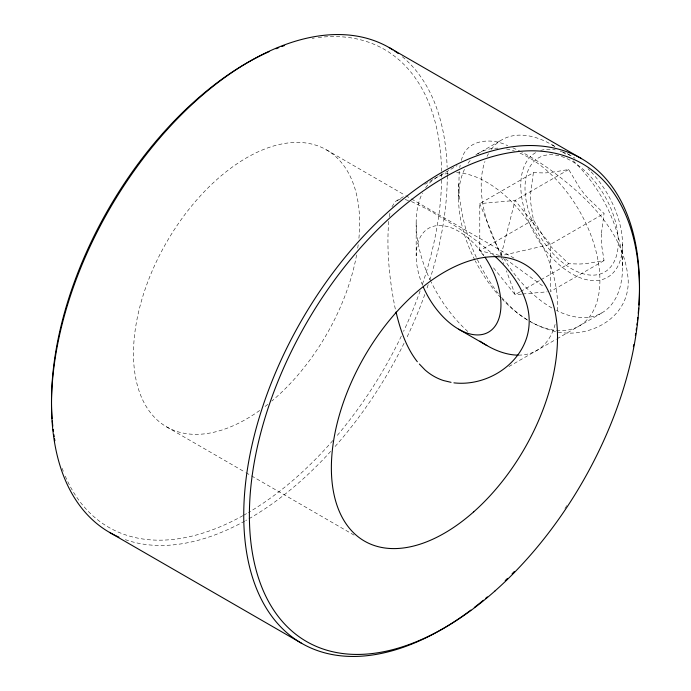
<?xml version="1.0" encoding="UTF-8"?>
<svg xmlns="http://www.w3.org/2000/svg" width="691" height="691" viewBox="0 0 691 691"><rect width="100%" height="100%" fill="white"/><g stroke="black" fill="none" stroke-linecap="round" stroke-linejoin="round"><path stroke-width="0.52" stroke-dasharray="3.46 2.59" d="M458.574 198.611L459.195 171.359M601.446 233.161L604.046 213.476L587.808 198.006A100.014 78.878 35.1 0 1 579.758 187.978L568.71 169.52L552.472 172.232A100.014 21.136 -21.2 0 1 544.422 172.949L533.374 172.672L479.779 203.62L479.779 250.729L483.778 255.705M388.705 221.396C386.39 250.755 389.508 280.382 395.33 309.188M459.748 167.619L460.18 165.166M389.327 216.689L389.949 213.217M533.374 172.672L530.783 192.357A100.014 57.742 -60 0 0 530.774 203.102L533.374 219.79L544.422 238.257A100.014 78.878 35.1 0 0 552.472 248.276L568.71 263.746L579.758 264.022A100.014 21.136 -21.2 0 0 587.808 263.306L604.046 260.585L601.446 243.906A100.014 57.742 -60 0 1 601.446 233.161M461.415 160.442C465.743 139.176 491.534 137.233 507.721 145.758M391.996 206.739L395.33 201.573L405.28 195.579M424.706 184.367L457.079 165.676M475.883 154.819L501.891 139.807M568.71 169.52L515.115 200.459L479.779 203.62L500.975 255.739L550.451 244.415L604.046 213.476M533.374 219.79L479.779 250.729L500.975 255.739L515.115 200.459L550.451 244.415L550.451 291.533L604.046 260.585M519.736 292.025L515.115 294.694L493.106 267.322M520.66 291.49L540.06 280.287M540.984 279.751L568.71 263.746M508.93 366.55L556.324 339.186M557.024 338.789L601.835 312.911M396.962 200.381L400.65 199.241M521.541 294.116L515.115 294.694L506.417 270.717M522.603 294.02L547.237 291.818M405.185 199.569L410.704 201.236M411.49 201.556L424.974 208.06A77.539 6.202 33.3 0 1 443.423 218.71C461.225 229.542 478.682 241.211 493.987 255.42M326.515 149.887L404.917 195.156M405.85 195.7L410.523 198.386M411.456 198.93L514.13 258.209M166.6 426.865L245.011 472.134M245.944 472.67L250.608 475.365M251.541 475.9L354.215 535.18M551.859 144.756L555.46 146.829M567.156 153.592L571.647 156.192M505.32 258.875L544.37 287.136M501.554 297.458L511.979 308.212A130.573 97.111 81.9 0 0 527.63 320.045M498.228 293.468C473.776 261.915 459.722 222.174 458.565 182.286M501.338 256.732L503.877 263.729M622.522 244.303L622.531 267.158M416.172 223.098L416.189 255.748M520.021 153.186A99.945 57.707 60 0 1 599.736 274.241A99.945 57.707 60 0 1 530.17 321.548M527.708 320.114A99.945 57.707 60 0 1 502.202 299.194M500.785 297.674A99.945 57.707 60 0 1 475.253 260.887M474.829 260.058A99.945 57.707 60 0 1 464.87 168.569M468.04 163.275A99.945 57.707 60 0 1 470.485 160.157M477.662 153.851A99.945 57.707 60 0 1 497.986 148.176M506.529 149.023A99.945 57.707 60 0 1 514.553 151.113M529.954 321.427A130.573 97.111 81.9 0 0 549.276 329.754C583.748 341.89 629.544 320.52 628.197 280.218C624.923 231.977 585.89 196.002 549.276 169.019A130.573 43.999 44.7 0 0 521.679 152.063M512.834 147.857A130.573 43.999 44.7 0 1 519.882 151.156M318.249 37.521A275.847 159.258 -60 0 1 441.592 172.62M441.601 173.666A275.847 159.258 -60 0 1 441.592 178.934M441.575 179.997A275.847 159.258 -60 0 1 421.83 286.022M420.145 290.868A275.847 159.258 -60 0 1 403.561 331.378M401.307 336.146A275.847 159.258 -60 0 1 336.18 436.686M332.829 440.573A275.847 159.258 -60 0 1 248.38 512.541M246.557 513.603A275.847 159.258 -60 0 1 243.828 515.158M242.912 515.667A275.847 159.258 -60 0 1 64.773 474.967M63.27 471.227A275.847 159.258 -60 0 1 62.207 468.377M312.272 38.376A275.847 159.258 -60 0 1 314.267 38.065M402.352 56.74A279.846 161.573 -60 0 1 447.129 167.3M447.232 171.515A279.846 161.573 -60 0 1 447.267 174.693M447.267 175.764A279.846 161.573 -60 0 1 429.785 279.76M428.187 284.675A279.846 161.573 -60 0 1 426.857 288.605M424.792 294.504A279.846 161.573 -60 0 1 406.377 338.469M404.028 343.289A279.846 161.573 -60 0 1 334.168 447.526M330.704 451.37A279.846 161.573 -60 0 1 245.685 520.599M244.761 521.109A279.846 161.573 -60 0 1 124.855 539.481M259.686 410.48A159.915 92.326 -60 0 1 133.553 358.05A159.915 92.326 -60 0 1 252.042 154.801A159.915 92.326 -60 0 1 358.664 240.693M358.188 244.726A159.915 92.326 -60 0 1 357.463 249.822M356.591 254.962A159.915 92.326 -60 0 1 271.839 401.048M267.814 404.347A159.915 92.326 -60 0 1 264.575 406.878M566.853 505.587A279.846 161.573 -60 0 1 564.478 509.172M573.115 160.796A99.945 57.707 60 0 1 622.021 276.633A99.945 57.707 60 0 1 556.48 310.458M551.859 307.961A99.945 57.707 60 0 1 502.832 256.827M501.891 255.212A99.945 57.707 60 0 1 484.944 161.487M487.017 156.468A99.945 57.707 60 0 1 488.477 153.67M491.241 149.411A99.945 57.707 60 0 1 556.48 147.598M562.612 151.908A99.945 57.707 60 0 1 567.156 155.518M591.116 171.904A71.942 41.538 60 0 1 615.707 269.74A71.942 41.538 60 0 1 540.682 243.655A71.942 41.538 60 0 1 535.68 152.625M540.682 150.448A71.942 41.538 60 0 1 555.296 149.869M560.099 151.053A71.942 41.538 60 0 1 561.723 151.588M562.543 151.882A71.942 41.538 60 0 1 574.972 158.239M587.998 168.751A71.942 41.538 60 0 1 589.881 170.617M555.106 324.425A99.945 57.707 60 0 1 518.103 355.131M467.807 331.499A99.945 57.707 60 0 1 431.184 282.04M430.778 281.202A99.945 57.707 60 0 1 422.469 193.048M425.639 187.762A99.945 57.707 60 0 1 449.521 173.052M456.63 172.681A99.945 57.707 60 0 1 527.725 220.939A99.945 57.707 60 0 1 557.127 313.006M422.581 285.279A59.944 34.61 60 0 1 429.854 227.641A59.944 34.61 60 0 1 483.821 255.48M525.903 199.025A65.965 38.083 60 0 0 602.405 273.187A65.965 38.083 60 0 0 586.642 172.586A65.965 38.083 60 0 0 525.903 199.025"/><path stroke-width="1.04" d="M453.909 382.857C484.771 386.399 517.974 366.981 527.017 336.655C535.793 306.07 516.548 275.882 494.704 256.067M451.05 382.339L443.423 380.525A77.539 63.002 -69.7 0 1 424.974 369.875L419.368 364.045M389.309 47.653L581.537 158.636M109.463 532.364L301.691 643.347M458.574 329.166L486.844 345.5M417.329 361.739C406.075 347.323 400.236 329.581 396.029 312.012M118.912 537.132A279.846 161.573 -60 0 1 106.742 213.994A279.846 161.573 -60 0 1 392.92 49.856M394.699 51.013A279.846 161.573 -60 0 1 398.163 53.457M54.883 440.754A275.847 159.258 -60 0 1 54.529 438.733M54.192 436.686A275.847 159.258 -60 0 1 53.881 434.63M53.44 431.521A275.847 159.258 -60 0 1 53.172 429.422M52.81 426.261A275.847 159.258 -60 0 1 52.309 420.914M52.136 418.746A275.847 159.258 -60 0 1 269.093 51.644M275.908 48.767A275.847 159.258 -60 0 1 278.819 47.627M281.721 46.539A275.847 159.258 -60 0 1 284.614 45.511M470.865 610.093A279.846 161.573 -60 0 1 244.26 531.534A279.846 161.573 -60 0 1 442.188 172.163A279.846 161.573 -60 0 1 638.881 305.025M638.665 308.134A279.846 161.573 -60 0 1 638.225 313.351M637.802 317.549A279.846 161.573 -60 0 1 637.447 320.71M637.188 322.835A279.846 161.573 -60 0 1 636.921 324.96M636.489 328.156A279.846 161.573 -60 0 1 636.178 330.298M635.694 333.52A279.846 161.573 -60 0 1 635.366 335.532M633.759 344.671A279.846 161.573 -60 0 1 633.362 346.709M514.337 571.509A279.846 161.573 -60 0 1 512.074 573.832M507.514 578.393A279.846 161.573 -60 0 1 505.216 580.639M487.336 596.903A279.846 161.573 -60 0 1 485.756 598.242M483.389 600.22A279.846 161.573 -60 0 1 474.276 607.493M518.103 355.131A99.945 57.707 60 0 1 479.917 341.112M484.927 257.095A59.944 34.61 60 0 1 487.293 332.794A59.944 34.61 60 0 1 423.333 287.059M473.706 511.841A159.915 92.326 -60 0 0 524.4 264.135A159.915 92.326 -60 0 0 335.221 431.884A159.915 92.326 -60 0 0 473.706 511.841M494.92 591.03A275.847 159.258 -60 0 0 582.366 163.732A275.847 159.258 -60 0 0 256.033 453.106A275.847 159.258 -60 0 0 494.92 591.03"/></g></svg>
